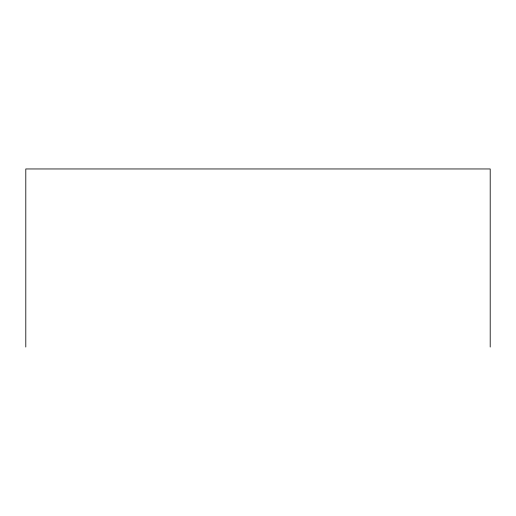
<?xml version="1.0" encoding="UTF-8"?>
<svg xmlns="http://www.w3.org/2000/svg" width="516" height="516" viewBox="0 0 516 516"><rect width="100%" height="100%" fill="white"/><g stroke="black" fill="none" stroke-linecap="round" stroke-linejoin="round"><path stroke-width="0.77" d="M490.2 347.042L490.2 168.958L25.8 168.958L25.8 347.042"/></g></svg>
